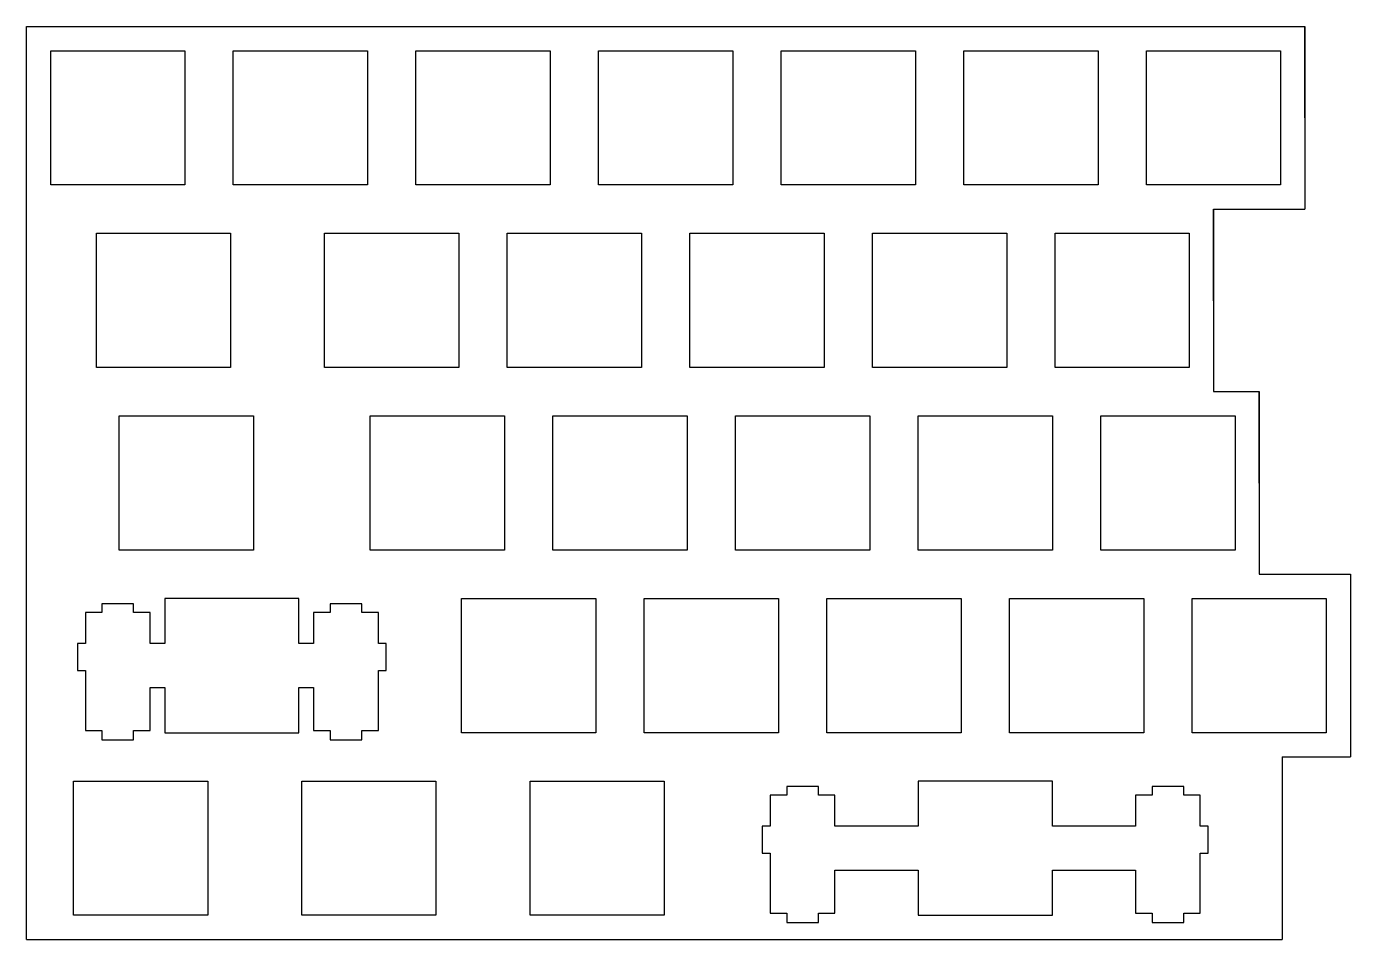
# Model space of a CAD drawing. Header units: millimetres. Extents: x -69 to 69, y -48 to 48.
import ezdxf

# ---------------------------------------------------------------- set-up
doc = ezdxf.new("R2010")
doc.units = ezdxf.units.MM
doc.layers.get('0').update_dxf_attribs({"color": 18, "true_color": 0x000000})

msp = doc.modelspace()

# ---------------------------------------------------------------- linework, layer by layer
at = {"color": 0}
for p, q in [((-69.06, -47.62), (-69.06, 47.62)), ((-66.53, 31.1), (-66.53, 45.1)), ((-66.53, 45.1), (-52.53, 45.1)), ((-52.53, 45.1), (-52.53, 31.1)), ((-47.48, 31.1), (-47.48, 45.1)), ((-47.48, 45.1), (-33.48, 45.1)), ((-33.48, 45.1), (-33.48, 31.1)), ((-28.43, 31.1), (-28.43, 45.1)), ((-28.43, 45.1), (-14.43, 45.1)), ((-14.43, 45.1), (-14.43, 31.1)), ((-9.38, 31.1), (-9.38, 45.1)), ((-9.38, 45.1), (4.62, 45.1)), ((4.62, 45.1), (4.62, 31.1)), ((9.67, 31.1), (9.67, 45.1)), ((9.67, 45.1), (23.67, 45.1)), ((23.67, 45.1), (23.67, 31.1)), ((28.72, 31.1), (28.72, 45.1)), ((28.72, 45.1), (42.72, 45.1)), ((42.72, 45.1), (42.72, 31.1)), ((47.77, 31.1), (47.77, 45.1)), ((47.77, 45.1), (61.77, 45.1)), ((61.77, 45.1), (61.77, 31.1)), ((-52.53, 31.1), (-66.53, 31.1)), ((-33.48, 31.1), (-47.48, 31.1)), ((-14.43, 31.1), (-28.43, 31.1)), ((4.62, 31.1), (-9.38, 31.1)), ((23.67, 31.1), (9.67, 31.1)), ((42.72, 31.1), (28.72, 31.1)), ((61.77, 31.1), (47.77, 31.1)), ((-61.77, 12.05), (-61.77, 26.05)), ((-61.77, 26.05), (-47.77, 26.05)), ((-47.77, 26.05), (-47.77, 12.05)), ((-37.96, 12.05), (-37.96, 26.05)), ((-37.96, 26.05), (-23.96, 26.05)), ((-23.96, 26.05), (-23.96, 12.05)), ((-18.91, 12.05), (-18.91, 26.05)), ((-18.91, 26.05), (-4.91, 26.05)), ((-4.91, 26.05), (-4.91, 12.05)), ((0.14, 12.05), (0.14, 26.05)), ((0.14, 26.05), (14.14, 26.05)), ((14.14, 26.05), (14.14, 12.05)), ((19.19, 12.05), (19.19, 26.05)), ((19.19, 26.05), (33.19, 26.05)), ((33.19, 26.05), (33.19, 12.05)), ((38.24, 12.05), (38.24, 26.05)), ((38.24, 26.05), (52.24, 26.05)), ((52.24, 26.05), (52.24, 12.05)), ((-47.77, 12.05), (-61.77, 12.05)), ((-23.96, 12.05), (-37.96, 12.05)), ((-4.91, 12.05), (-18.91, 12.05)), ((14.14, 12.05), (0.14, 12.05)), ((33.19, 12.05), (19.19, 12.05)), ((52.24, 12.05), (38.24, 12.05)), ((-59.39, -7), (-59.39, 7)), ((-59.39, 7), (-45.39, 7)), ((-45.39, 7), (-45.39, -7)), ((-33.19, -7), (-33.19, 7)), ((-33.19, 7), (-19.2, 7)), ((-19.2, 7), (-19.2, -7)), ((-14.14, -7), (-14.14, 7)), ((-14.14, 7), (-0.15, 7)), ((-0.15, 7), (-0.15, -7)), ((4.91, -7), (4.91, 7)), ((4.91, 7), (18.9, 7)), ((18.9, 7), (18.9, -7)), ((23.96, -7), (23.96, 7)), ((23.96, 7), (37.96, 7)), ((37.96, 7), (37.96, -7)), ((43.01, -7), (43.01, 7)), ((43.01, 7), (57.01, 7)), ((57.01, 7), (57.01, -7)), ((-45.39, -7), (-59.39, -7)), ((-19.2, -7), (-33.19, -7)), ((-0.15, -7), (-14.14, -7)), ((18.9, -7), (4.91, -7)), ((37.96, -7), (23.96, -7)), ((57.01, -7), (43.01, -7)), ((-40.63, -12.05), (-54.63, -12.05)), ((-54.63, -12.05), (-54.63, -16.75)), ((-40.63, -16.75), (-40.63, -12.05)), ((-23.67, -26.05), (-23.67, -12.05)), ((-23.67, -12.05), (-9.67, -12.05)), ((-9.67, -12.05), (-9.67, -26.05)), ((-4.62, -26.05), (-4.62, -12.05)), ((-4.62, -12.05), (9.38, -12.05)), ((9.38, -12.05), (9.38, -26.05)), ((14.43, -26.05), (14.43, -12.05)), ((14.43, -12.05), (28.43, -12.05)), ((28.43, -12.05), (28.43, -26.05)), ((33.48, -26.05), (33.48, -12.05)), ((33.48, -12.05), (47.48, -12.05)), ((47.48, -12.05), (47.48, -26.05)), ((52.53, -26.05), (52.53, -12.05)), ((52.53, -12.05), (66.53, -12.05)), ((66.53, -12.05), (66.53, -26.05)), ((-62.9, -13.52), (-62.9, -16.75)), ((-61.18, -13.52), (-62.9, -13.52)), ((-61.18, -12.6), (-61.18, -13.52)), ((-57.88, -12.6), (-61.18, -12.6)), ((-57.88, -13.52), (-57.88, -12.6)), ((-56.15, -13.52), (-57.88, -13.52)), ((-56.15, -16.75), (-56.15, -13.52)), ((-39.1, -13.52), (-39.1, -16.75)), ((-37.38, -13.52), (-39.1, -13.52)), ((-37.38, -12.6), (-37.38, -13.52)), ((-34.08, -12.6), (-37.38, -12.6)), ((-34.08, -13.52), (-34.08, -12.6)), ((-32.35, -13.52), (-34.08, -13.52)), ((-32.35, -16.75), (-32.35, -13.52)), ((-63.73, -16.75), (-63.73, -19.55)), ((-62.9, -16.75), (-63.73, -16.75)), ((-54.63, -16.75), (-56.15, -16.75)), ((-39.1, -16.75), (-40.63, -16.75)), ((-31.53, -16.75), (-32.35, -16.75)), ((-31.53, -19.55), (-31.53, -16.75)), ((-63.73, -19.55), (-62.9, -19.55)), ((-62.9, -19.55), (-62.9, -25.82)), ((-32.35, -19.55), (-31.53, -19.55)), ((-32.35, -25.82), (-32.35, -19.55)), ((-56.15, -21.35), (-54.63, -21.35)), ((-56.15, -25.82), (-56.15, -21.35)), ((-54.63, -21.35), (-54.63, -26.05)), ((-40.63, -21.35), (-39.1, -21.35)), ((-40.63, -26.05), (-40.63, -21.35)), ((-39.1, -21.35), (-39.1, -25.82)), ((-62.9, -25.82), (-61.18, -25.82)), ((-61.18, -25.82), (-61.18, -26.8)), ((-57.88, -25.82), (-56.15, -25.82)), ((-57.88, -26.8), (-57.88, -25.82)), ((-54.63, -26.05), (-40.63, -26.05)), ((-39.1, -25.82), (-37.38, -25.82)), ((-37.38, -25.82), (-37.38, -26.8)), ((-34.08, -25.82), (-32.35, -25.82)), ((-34.08, -26.8), (-34.08, -25.82)), ((-9.67, -26.05), (-23.67, -26.05)), ((9.38, -26.05), (-4.62, -26.05)), ((28.43, -26.05), (14.43, -26.05)), ((47.48, -26.05), (33.48, -26.05)), ((66.53, -26.05), (52.53, -26.05)), ((-61.18, -26.8), (-57.88, -26.8)), ((-37.38, -26.8), (-34.08, -26.8)), ((-64.15, -45.1), (-64.15, -31.1)), ((-64.15, -31.1), (-50.15, -31.1)), ((-50.15, -31.1), (-50.15, -45.1)), ((-40.34, -45.1), (-40.34, -31.1)), ((-40.34, -31.1), (-26.34, -31.1)), ((-26.34, -31.1), (-26.34, -45.1)), ((-16.53, -45.1), (-16.53, -31.1)), ((-16.53, -31.1), (-2.53, -31.1)), ((-2.53, -31.1), (-2.53, -45.1)), ((10.26, -31.65), (10.26, -32.57)), ((13.56, -31.65), (10.26, -31.65)), ((13.56, -32.57), (13.56, -31.65)), ((37.96, -31.1), (23.96, -31.1)), ((23.96, -31.1), (23.96, -35.8)), ((37.96, -35.8), (37.96, -31.1)), ((48.36, -31.65), (48.36, -32.57)), ((51.66, -31.65), (48.36, -31.65)), ((51.66, -32.57), (51.66, -31.65)), ((8.53, -32.57), (8.53, -35.8)), ((10.26, -32.57), (8.53, -32.57)), ((15.28, -32.57), (13.56, -32.57)), ((15.28, -35.8), (15.28, -32.57)), ((46.63, -32.57), (46.63, -35.8)), ((48.36, -32.57), (46.63, -32.57)), ((53.38, -32.57), (51.66, -32.57)), ((53.38, -35.8), (53.38, -32.57)), ((7.7, -35.8), (7.7, -38.6)), ((8.53, -35.8), (7.7, -35.8)), ((23.96, -35.8), (15.28, -35.8)), ((46.63, -35.8), (37.96, -35.8)), ((54.21, -35.8), (53.38, -35.8)), ((54.21, -38.6), (54.21, -35.8)), ((7.7, -38.6), (8.53, -38.6)), ((8.53, -38.6), (8.53, -44.87)), ((53.38, -38.6), (54.21, -38.6)), ((53.38, -44.87), (53.38, -38.6)), ((15.28, -40.4), (23.96, -40.4)), ((15.28, -44.87), (15.28, -40.4)), ((23.96, -40.4), (23.96, -45.1)), ((37.96, -40.4), (46.63, -40.4)), ((37.96, -45.1), (37.96, -40.4)), ((46.63, -40.4), (46.63, -44.87)), ((-50.15, -45.1), (-64.15, -45.1)), ((-26.34, -45.1), (-40.34, -45.1)), ((-2.53, -45.1), (-16.53, -45.1)), ((8.53, -44.87), (10.26, -44.87)), ((10.26, -44.87), (10.26, -45.85)), ((13.56, -44.87), (15.28, -44.87)), ((13.56, -45.85), (13.56, -44.87)), ((23.96, -45.1), (37.96, -45.1)), ((46.63, -44.87), (48.36, -44.87)), ((48.36, -44.87), (48.36, -45.85)), ((51.66, -44.87), (53.38, -44.87)), ((51.66, -45.85), (51.66, -44.87)), ((10.26, -45.85), (13.56, -45.85)), ((48.36, -45.85), (51.66, -45.85))]:
    msp.add_line(p, q, dxfattribs=at)
for points in [[(-69.06, 47.62), (64.29, 47.62)], [(64.29, 38.1), (64.29, 47.62), (64.29, 28.58)], [(54.77, 28.58), (64.29, 28.58)], [(54.77, 19), (54.77, 28.58), (54.77, 9.53)], [(54.77, 9.53), (59.53, 9.53)], [(59.53, 0), (59.53, 9.53), (59.53, -9.52)], [(59.53, -9.52), (69.06, -9.52)], [(69.06, -9.52), (69.06, -28.57)], [(61.91, -28.57), (61.91, -47.62)], [(61.91, -28.57), (69.06, -28.57)], [(-69.06, -47.62), (61.91, -47.62)]]:
    msp.add_lwpolyline(points)

doc.saveas('drawing.dxf')
